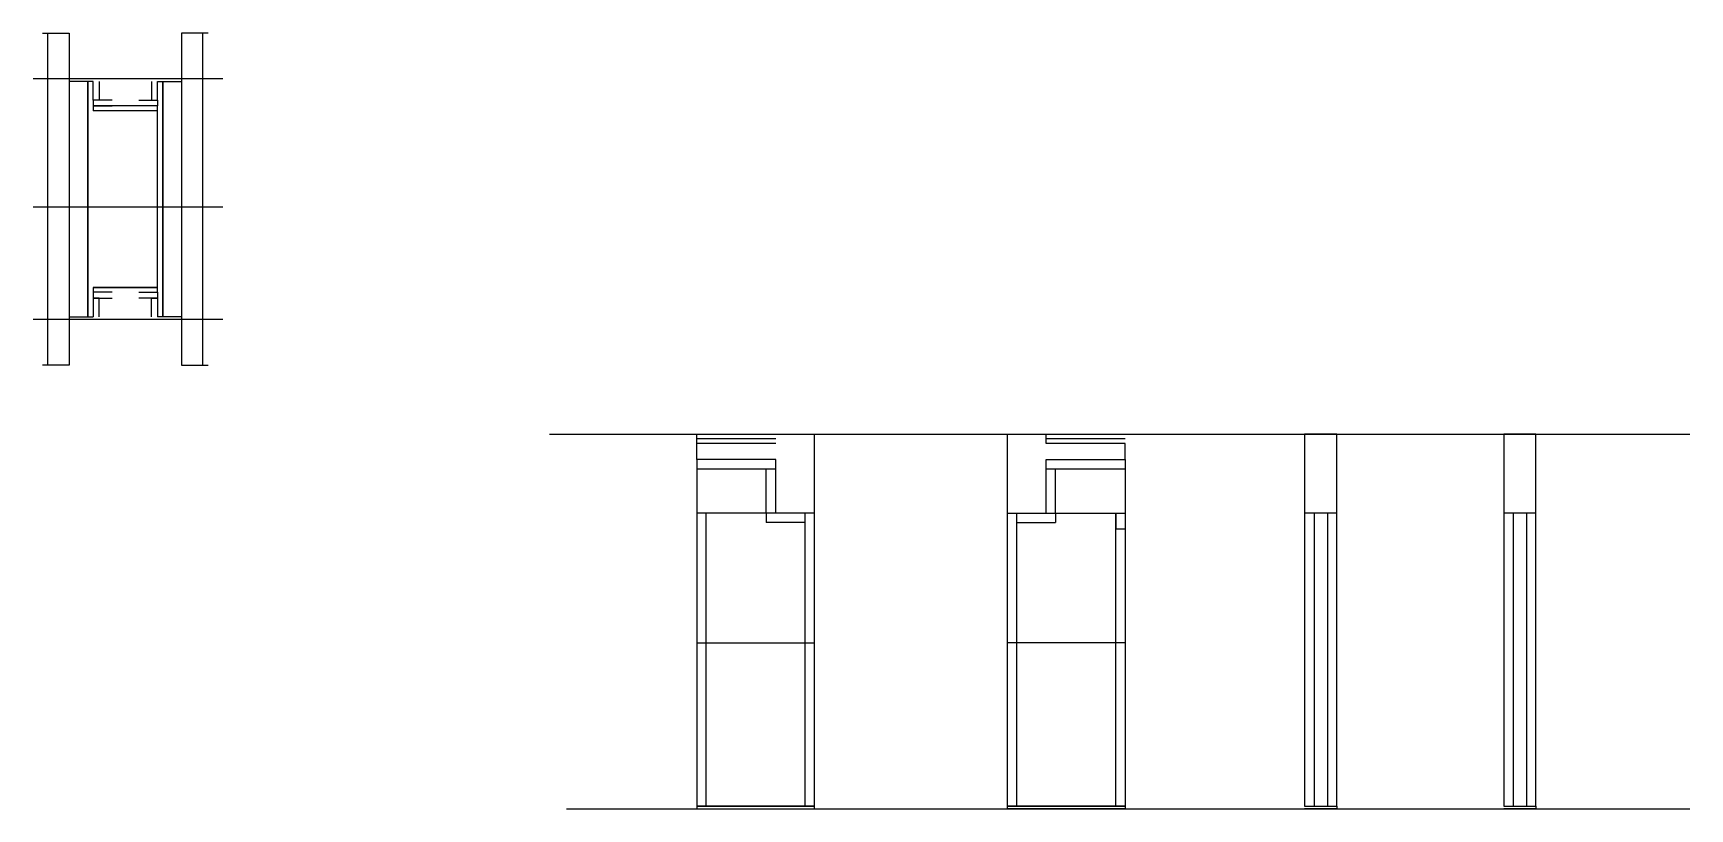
# Model space of a CAD drawing. Header units: metres. Extents: x 4294 to 5532, y 2929 to 3509.
import ezdxf

# ---------------------------------------------------------------- set-up
doc = ezdxf.new("R2010")
doc.units = ezdxf.units.M
for name, color, linetype in [('CHAPA', 7, 'Continuous'), ('COTA', 7, 'Continuous'), ('Hachura', 7, 'Continuous'), ('Madeira', 7, 'Continuous'), ('Nível', 7, 'Continuous'), ('Painéis', 7, 'Continuous'), ('Perfil Metálico', 7, 'Continuous'), ('SARR_2.2x7', 7, 'Continuous'), ('SARRAFO', 7, 'Continuous')]:
    doc.layers.add(name, color=color, linetype=linetype)

msp = doc.modelspace()

# ---------------------------------------------------------------- linework, layer by layer
at = {"layer": 'CHAPA', "color": 7, "lineweight": 25}
for points in [[(4338.5, 3472.6), (4334.5, 3472.6), (4334.5, 3296.6), (4338.5, 3296.6)], [(4338.5, 3472.6), (4334.5, 3472.6), (4334.5, 3296.6), (4338.5, 3296.6)], [(4386.5, 3472.6), (4390.5, 3472.6), (4390.5, 3296.6), (4386.5, 3296.6)], [(4386.5, 3472.6), (4390.5, 3472.6), (4390.5, 3296.6), (4386.5, 3296.6)], [(4386.5, 3450.6), (4386.5, 3454.2), (4338.5, 3454.2), (4338.5, 3450.6)], [(4386.5, 3450.6), (4386.5, 3454.2), (4338.5, 3454.2), (4338.5, 3450.6)], [(4386.5, 3315), (4386.5, 3318.6), (4338.5, 3318.6), (4338.5, 3315)], [(4386.5, 3315), (4386.5, 3318.6), (4338.5, 3318.6), (4338.5, 3315)]]:
    msp.add_lwpolyline(points, dxfattribs=at)
at = {"layer": 'COTA', "color": 7, "lineweight": 25}
for p, q in [((4848.7, 3208.9), (4877.7, 3208.9)), ((4877.7, 3149.9), (4877.7, 3208.9)), ((5021.9, 3149.9), (5021.9, 3208.9)), ((5021.9, 3208.9), (5050.9, 3208.9)), ((4789.7, 3189.9), (4789.7, 3201.9)), ((5109.9, 3189.9), (5109.9, 3201.9))]:
    msp.add_line(p, q, dxfattribs=at)
for points in [[(5268.2, 3149.9), (5268.2, 3208.9), (5244.2, 3208.9), (5244.2, 3149.9)], [(5417.1, 3149.9), (5417.1, 3208.9), (5393.1, 3208.9), (5393.1, 3149.9)]]:
    msp.add_lwpolyline(points, dxfattribs=at)
at = {"layer": 'Hachura', "color": 7, "lineweight": 25}
for p, q in [((4435.3, 3474.6), (4293.5, 3474.6)), ((4435.3, 3378.6), (4293.5, 3378.6)), ((4435.3, 3294.6), (4293.5, 3294.6))]:
    msp.add_line(p, q, dxfattribs=at)
at = {"layer": 'Madeira', "color": 7, "lineweight": 25}
for points in [[(4320.5, 3296.6), (4334.5, 3296.6), (4334.5, 3472.6), (4320.5, 3472.6)], [(4404.5, 3296.6), (4390.5, 3296.6), (4390.5, 3472.6), (4404.5, 3472.6)]]:
    msp.add_lwpolyline(points, dxfattribs=at)
at = {"layer": 'Nível', "color": 7, "lineweight": 25}
for p, q in [((4679.6, 3208.9), (5532.2, 3208.9)), ((4692.4, 2928.9), (5532.2, 2928.9))]:
    msp.add_line(p, q, dxfattribs=at)
at = {"layer": 'Painéis', "color": 7, "lineweight": 25}
for p, q in [((4789.7, 3189.9), (4789.7, 3149.9)), ((4848.7, 3189.9), (4789.7, 3189.9)), ((4848.7, 3149.9), (4848.7, 3189.9)), ((5050.9, 3189.9), (5109.9, 3189.9)), ((5050.9, 3149.9), (5050.9, 3189.9)), ((5109.9, 3189.9), (5109.9, 3149.9)), ((4789.7, 3149.9), (4789.7, 2928.9)), ((4877.7, 3149.9), (4789.7, 3149.9)), ((4877.7, 3149.9), (4789.7, 3149.9)), ((4877.7, 3149.9), (4848.7, 3149.9)), ((4877.7, 2928.9), (4877.7, 3149.9)), ((4877.7, 3149.9), (4877.7, 3149.9)), ((5021.9, 2928.9), (5021.9, 3149.9)), ((5021.9, 3149.9), (5021.9, 3149.9)), ((5021.9, 3149.9), (5109.9, 3149.9)), ((5021.9, 3149.9), (5109.9, 3149.9)), ((5021.9, 3149.9), (5050.9, 3149.9)), ((5109.9, 3149.9), (5109.9, 2928.9)), ((5244.2, 3149.9), (5244.2, 2930.9)), ((5268.2, 3149.9), (5244.2, 3149.9)), ((5268.2, 2930.9), (5268.2, 3149.9)), ((5393.1, 3149.9), (5393.1, 2930.9)), ((5417.1, 3149.9), (5393.1, 3149.9)), ((5417.1, 2930.9), (5417.1, 3149.9)), ((4789.7, 3052.9), (4877.7, 3052.9)), ((5109.9, 3052.9), (5021.9, 3052.9)), ((4789.7, 2930.9), (4877.7, 2930.9)), ((5109.9, 2930.9), (5021.9, 2930.9)), ((5244.2, 2930.9), (5268.2, 2930.9)), ((5393.1, 2930.9), (5417.1, 2930.9))]:
    msp.add_line(p, q, dxfattribs=at)
for points in [[(4338.5, 3318.6), (4386.5, 3318.6), (4386.5, 3450.6), (4338.5, 3450.6)], [(4848.7, 3201.9), (4789.7, 3201.9), (4789.7, 3208.9), (4848.7, 3208.9)], [(5109.9, 3201.9), (5050.9, 3201.9), (5050.9, 3208.9), (5109.9, 3208.9)], [(4877.7, 2930.9), (4789.7, 2930.9), (4789.7, 2928.9), (4877.7, 2928.9)], [(5021.9, 2930.9), (5109.9, 2930.9), (5109.9, 2928.9), (5021.9, 2928.9)], [(5244.2, 2930.9), (5268.2, 2930.9), (5268.2, 2928.9), (5244.2, 2928.9)], [(5393.1, 2930.9), (5417.1, 2930.9), (5417.1, 2928.9), (5393.1, 2928.9)]]:
    msp.add_lwpolyline(points, dxfattribs=at)
at = {"layer": 'Perfil Metálico', "color": 7, "lineweight": 25}
for points in [[(4300.5, 3508.6), (4320.5, 3508.6), (4320.5, 3260.6), (4300.5, 3260.6)], [(4316.5, 3260.6), (4304.5, 3260.6), (4304.5, 3508.6), (4316.5, 3508.6)], [(4424.5, 3508.6), (4404.5, 3508.6), (4404.5, 3260.6), (4424.5, 3260.6)], [(4408.5, 3260.6), (4420.5, 3260.6), (4420.5, 3508.6), (4408.5, 3508.6)]]:
    msp.add_lwpolyline(points, dxfattribs=at)
at = {"layer": 'SARR_2.2x7', "color": 7, "lineweight": 25}
for p, q in [((4848.7, 3205.4), (4789.7, 3205.4)), ((5109.9, 3205.4), (5050.9, 3205.4)), ((4848.7, 3182.9), (4789.7, 3182.9)), ((4841.7, 3149.9), (4841.7, 3182.9)), ((5109.9, 3182.9), (5050.9, 3182.9)), ((5057.9, 3149.9), (5057.9, 3182.9)), ((4796.7, 3149.9), (4789.7, 3149.9)), ((4796.7, 3052.9), (4796.7, 3149.9)), ((4796.7, 3149.9), (4796.7, 3149.9)), ((4848.7, 3149.9), (4841.7, 3149.9)), ((4841.7, 3149.9), (4841.7, 3142.9)), ((4870.7, 3052.9), (4870.7, 3149.9)), ((4870.7, 3149.9), (4870.7, 3149.9)), ((5028.9, 3052.9), (5028.9, 3149.9)), ((5028.9, 3149.9), (5028.9, 3149.9)), ((5050.9, 3149.9), (5057.9, 3149.9)), ((5057.9, 3149.9), (5057.9, 3142.9)), ((5102.9, 3052.9), (5102.9, 3149.9)), ((5102.9, 3149.9), (5102.9, 3137.9)), ((5251.2, 3149.9), (5251.2, 2930.9)), ((5261.2, 3149.9), (5261.2, 2930.9)), ((5400.1, 3149.9), (5400.1, 2930.9)), ((5410.1, 3149.9), (5410.1, 2930.9)), ((4870.7, 3142.9), (4841.7, 3142.9)), ((5028.9, 3142.9), (5057.9, 3142.9)), ((5109.9, 3137.9), (5102.9, 3137.9)), ((4796.7, 2930.9), (4796.7, 3052.9)), ((4870.7, 2930.9), (4870.7, 3052.9)), ((5028.9, 2930.9), (5028.9, 3052.9)), ((5102.9, 2930.9), (5102.9, 3052.9)), ((4796.7, 2930.9), (4796.7, 2930.9)), ((4870.7, 2930.9), (4870.7, 2930.9)), ((5028.9, 2930.9), (5028.9, 2930.9)), ((5102.9, 2930.9), (5102.9, 2930.9))]:
    msp.add_line(p, q, dxfattribs=at)
at = {"layer": 'SARRAFO', "color": 7, "lineweight": 25}
for points in [[(4342.9, 3472.6), (4342.9, 3458.6), (4338.5, 3458.6), (4338.5, 3472.6)], [(4382.1, 3472.6), (4382.1, 3458.6), (4386.5, 3458.6), (4386.5, 3472.6)], [(4352.5, 3458.6), (4338.5, 3458.6), (4338.5, 3454.2), (4352.5, 3454.2)], [(4372.5, 3458.6), (4386.5, 3458.6), (4386.5, 3454.2), (4372.5, 3454.2)], [(4352.5, 3315), (4338.5, 3315), (4338.5, 3310.6), (4352.5, 3310.6)], [(4342.9, 3296.6), (4342.9, 3310.6), (4338.5, 3310.6), (4338.5, 3296.6)], [(4372.5, 3315), (4386.5, 3315), (4386.5, 3310.6), (4372.5, 3310.6)], [(4382.1, 3296.6), (4382.1, 3310.6), (4386.5, 3310.6), (4386.5, 3296.6)]]:
    msp.add_lwpolyline(points, dxfattribs=at)

doc.saveas('drawing.dxf')
